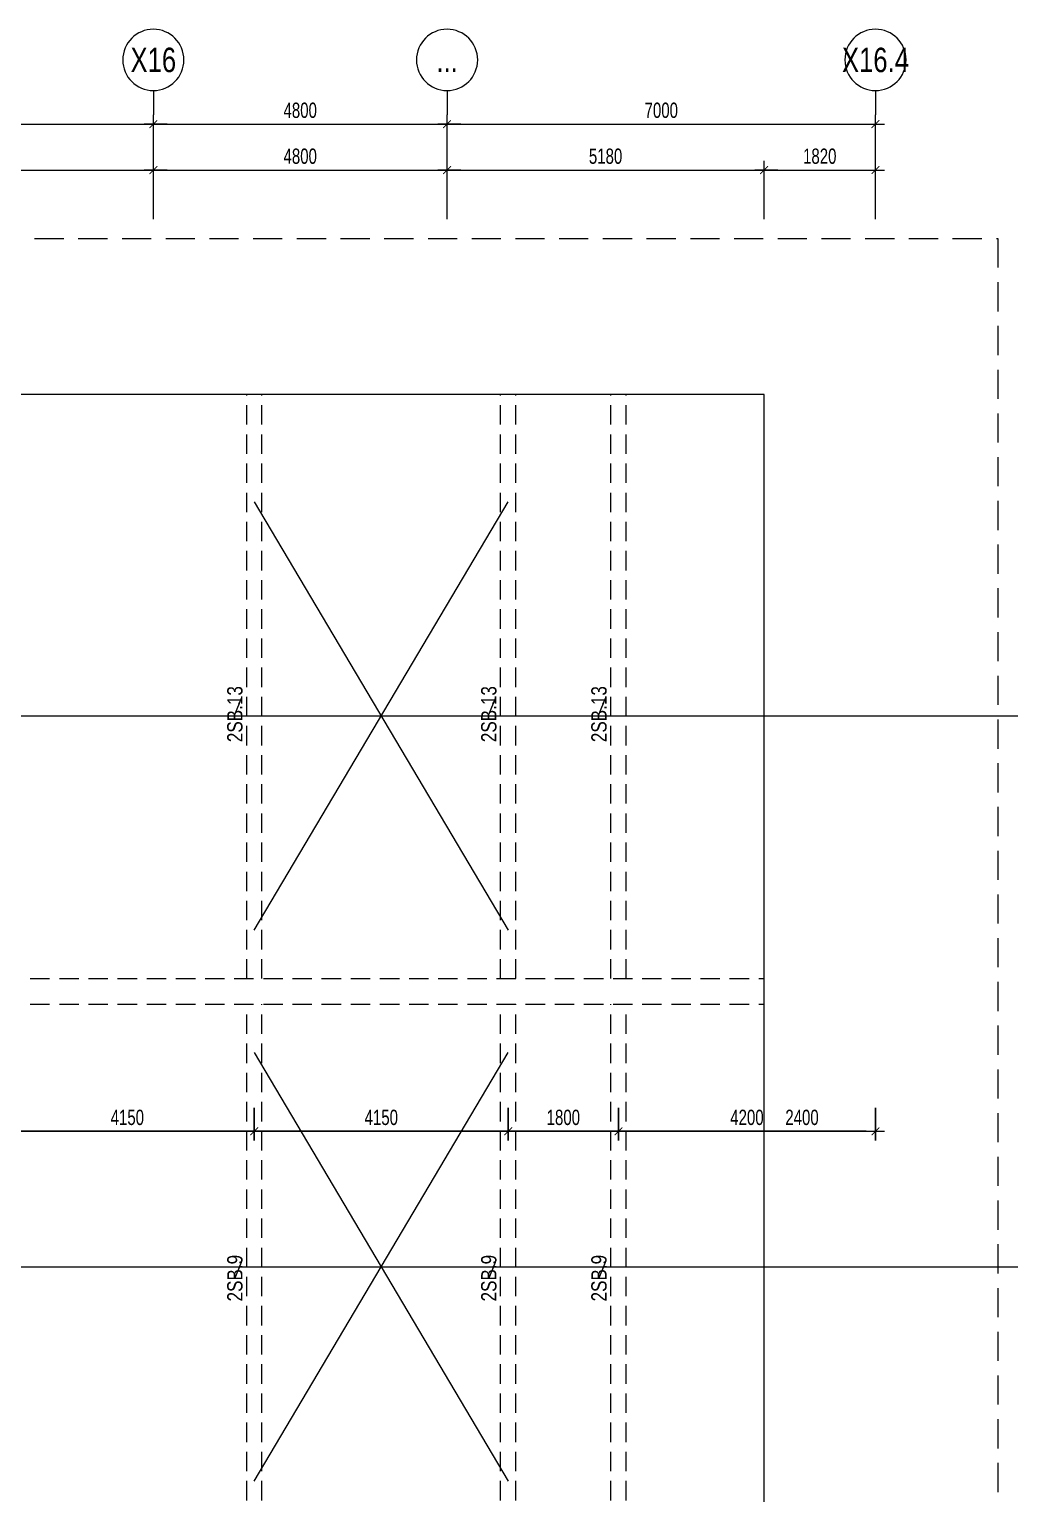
# Model space of a CAD drawing. Header units: millimetres. Extents: x 84463 to 294191, y -61495 to 44118.
# Drawn here: x 195522 to 211543, y 20195 to 44118 of the extents above; entities that cross this region are included whole.
import ezdxf
from ezdxf.enums import TextEntityAlignment as Align

# ---------------------------------------------------------------- set-up
doc = ezdxf.new("R2010")
doc.units = ezdxf.units.MM
doc.linetypes.add('CENTER2', pattern=[1.125, 0.75, -0.125, 0.125, -0.125])
doc.linetypes.add('HIDDEN2', pattern=[4.7625, 3.175, -1.5875])
for name, color, linetype, lineweight in [('$0$NDC_S_ANNO', 7, 'Continuous', 20), ('$0$NDC_S_DIM', 1, 'Continuous', 15), ('NDC_S-BEAM-STEL', 30, 'HIDDEN2', 18), ('NDC_S_AXIS', 5, 'CENTER2', 13), ('NDC_S_BEAM NAME', 7, 'Continuous', 9), ('NDC_S_DIM', 1, 'Continuous', 15), ('NDC_S_ENG TEXT', 2, 'Continuous', 20), ('NDC_S_HATCH MATERIAL', 8, 'Continuous', 13), ('NDC_S_HIDDEN', 8, 'HIDDEN2', 13), ('NDC_S_SLAB', 2, 'Continuous', 20), ('NDC_S_SYMBOL', 1, 'Continuous', 15), ('NDC_S_TEXT SYMBOL', 7, 'Continuous', 20)]:
    doc.layers.add(name, color=color, linetype=linetype, lineweight=lineweight)
doc.styles.add('$0$ARIAL', font='arial.ttf', dxfattribs={"width": 0.8})
doc.styles.add('$0$NDC_DIM', font='', dxfattribs={"width": 0.75})
doc.styles.add('NDC_ANNO', font='', dxfattribs={"width": 0.8})
doc.styles.add('NDC_DIM', font='', dxfattribs={"width": 0.75})
doc.styles.get('$0$NDC_DIM').set_extended_font_data('Dotum')
doc.styles.get('NDC_ANNO').set_extended_font_data('Dotum')
doc.styles.get('NDC_DIM').set_extended_font_data('Dotum')
doc.dimstyles.new('$0$NDC_dim_iso', dxfattribs={"dimtxt": 2.5, "dimasz": 1, "dimexe": 1.5, "dimexo": 2.5, "dimgap": 1, "dimtad": 1, "dimdec": 0, "dimzin": 0, "dimdsep": 46, "dimtxsty": '$0$NDC_DIM', "dimblk": '$0$DIMMARK', "dimcen": 0.09, "dimdle": 1.2, "dimclrd": 1, "dimclre": 1, "dimclrt": 3, "dimadec": 0, "dimazin": 0, "dimtfac": 1, "dimtdec": 0, "dimtix": 1, "dimtofl": 0, "dimtmove": 0, "dimatfit": 3, "dimfxl": 8, "dimfxlon": 1, "dimtolj": 1, "dimtzin": 0, "dimarcsym": 0})
doc.dimstyles.new('NDC_dim_100', dxfattribs={"dimscale": 100, "dimtxt": 2.5, "dimasz": 1.5, "dimexe": 1.5, "dimexo": 2.5, "dimgap": 1, "dimtad": 1, "dimdec": 0, "dimzin": 0, "dimdsep": 46, "dimtxsty": 'NDC_DIM', "dimblk": 'DIMMARK', "dimcen": 0.09, "dimdle": 1.2, "dimclrd": 1, "dimclre": 1, "dimclrt": 3, "dimadec": 0, "dimazin": 0, "dimtfac": 1, "dimtdec": 0, "dimtix": 1, "dimtofl": 0, "dimtmove": 0, "dimatfit": 3, "dimfxl": 8, "dimfxlon": 1, "dimtolj": 1, "dimtzin": 0, "dimarcsym": 0})
doc.dimstyles.new('NDC_dim_60', dxfattribs={"dimscale": 60, "dimtxt": 2.5, "dimasz": 1.5, "dimexe": 1.5, "dimexo": 2.5, "dimgap": 1, "dimtad": 1, "dimdec": 0, "dimrnd": 0.001, "dimzin": 0, "dimdsep": 46, "dimtxsty": 'NDC_DIM', "dimblk": 'DIMMARK', "dimcen": 0, "dimdle": 1.2, "dimclrd": 256, "dimclre": 256, "dimclrt": 3, "dimadec": 0, "dimazin": 0, "dimtfac": 1, "dimtdec": 0, "dimtix": 1, "dimtofl": 0, "dimtmove": 2, "dimatfit": 3, "dimfxl": 6, "dimfxlon": 1, "dimtolj": 1, "dimtzin": 0, "dimlwd": -1, "dimlwe": -1, "dimarcsym": 0})

# ---------------------------------------------------------------- blocks, each defined once
blk = doc.blocks.new('$0$DIMMARK')
at = {"layer": '$0$NDC_S_DIM', "color": 1}
blk.add_line((-1.5, 0), (1, 0), dxfattribs=at)
at = {"layer": '$0$NDC_S_DIM', "color": 2, "const_width": 0.1}
blk.add_lwpolyline([(-0.42, -0.42), (0.42, 0.42)], dxfattribs=at)
blk = doc.blocks.new('DIMMARK')
at = {"layer": 'NDC_S_DIM', "color": 1}
blk.add_line((-1.5, 0), (1, 0), dxfattribs=at)
at = {"layer": 'NDC_S_DIM', "color": 2, "const_width": 0.1}
blk.add_lwpolyline([(-0.42, -0.42), (0.42, 0.42)], dxfattribs=at)
blk = doc.blocks.new('*D82')
at = {"layer": 'Defpoints', "color": 0, "transparency": 16777216}
for p in [(195049, 26747), (197124, 26747), (197124, 26115)]:
    blk.add_point(p, dxfattribs=at)
at = {"layer": 'NDC_S_DIM', "color": 1, "lineweight": -2, "transparency": 16777216}
for p, q in [((195049, 26497), (195049, 25965)), ((197124, 26497), (197124, 25965)), ((195199, 26115), (196974, 26115))]:
    blk.add_line(p, q, dxfattribs=at)
at = {"layer": 'NDC_S_DIM', "color": 1, "lineweight": -2, "transparency": 16777216, "xscale": 150, "yscale": 150, "zscale": 150, "rotation": 180}
blk.add_blockref('DIMMARK', (195049, 26115), dxfattribs=at)
at = {"layer": 'NDC_S_DIM', "color": 1, "lineweight": -2, "transparency": 16777216, "xscale": 150, "yscale": 150, "zscale": 150}
blk.add_blockref('DIMMARK', (197124, 26115), dxfattribs=at)
at = {"layer": 'NDC_S_DIM', "color": 3, "transparency": 16777216, "insert": (196087, 26341), "char_height": 250, "attachment_point": 5, "style": 'NDC_DIM'}
blk.add_mtext('\\A1;2075', dxfattribs=at)
blk = doc.blocks.new('*D83')
at = {"layer": 'Defpoints', "color": 0, "transparency": 16777216}
for p in [(197124, 26747), (199199, 26747), (199199, 26115)]:
    blk.add_point(p, dxfattribs=at)
at = {"layer": 'NDC_S_DIM', "color": 1, "lineweight": -2, "transparency": 16777216}
for p, q in [((197124, 26497), (197124, 25965)), ((199199, 26497), (199199, 25965)), ((197274, 26115), (199049, 26115))]:
    blk.add_line(p, q, dxfattribs=at)
at = {"layer": 'NDC_S_DIM', "color": 1, "lineweight": -2, "transparency": 16777216, "xscale": 150, "yscale": 150, "zscale": 150, "rotation": 180}
blk.add_blockref('DIMMARK', (197124, 26115), dxfattribs=at)
at = {"layer": 'NDC_S_DIM', "color": 1, "lineweight": -2, "transparency": 16777216, "xscale": 150, "yscale": 150, "zscale": 150}
blk.add_blockref('DIMMARK', (199199, 26115), dxfattribs=at)
at = {"layer": 'NDC_S_DIM', "color": 3, "transparency": 16777216, "insert": (198162, 26341), "char_height": 250, "attachment_point": 5, "style": 'NDC_DIM'}
blk.add_mtext('\\A1;2075', dxfattribs=at)
blk = doc.blocks.new('*D84')
at = {"layer": 'Defpoints', "color": 0, "transparency": 16777216}
for p in [(199199, 26747), (201274, 26747), (201274, 26115)]:
    blk.add_point(p, dxfattribs=at)
at = {"layer": 'NDC_S_DIM', "color": 1, "lineweight": -2, "transparency": 16777216}
for p, q in [((199199, 26497), (199199, 25965)), ((201274, 26497), (201274, 25965)), ((199349, 26115), (201124, 26115))]:
    blk.add_line(p, q, dxfattribs=at)
at = {"layer": 'NDC_S_DIM', "color": 1, "lineweight": -2, "transparency": 16777216, "xscale": 150, "yscale": 150, "zscale": 150, "rotation": 180}
blk.add_blockref('DIMMARK', (199199, 26115), dxfattribs=at)
at = {"layer": 'NDC_S_DIM', "color": 1, "lineweight": -2, "transparency": 16777216, "xscale": 150, "yscale": 150, "zscale": 150}
blk.add_blockref('DIMMARK', (201274, 26115), dxfattribs=at)
at = {"layer": 'NDC_S_DIM', "color": 3, "transparency": 16777216, "insert": (200237, 26341), "char_height": 250, "attachment_point": 5, "style": 'NDC_DIM'}
blk.add_mtext('\\A1;2075', dxfattribs=at)
blk = doc.blocks.new('*D85')
at = {"layer": 'Defpoints', "color": 0, "transparency": 16777216}
for p in [(201274, 26747), (203349, 26747), (203349, 26115)]:
    blk.add_point(p, dxfattribs=at)
at = {"layer": 'NDC_S_DIM', "color": 1, "lineweight": -2, "transparency": 16777216}
for p, q in [((201274, 26497), (201274, 25965)), ((203349, 26497), (203349, 25965)), ((201424, 26115), (203199, 26115))]:
    blk.add_line(p, q, dxfattribs=at)
at = {"layer": 'NDC_S_DIM', "color": 1, "lineweight": -2, "transparency": 16777216, "xscale": 150, "yscale": 150, "zscale": 150, "rotation": 180}
blk.add_blockref('DIMMARK', (201274, 26115), dxfattribs=at)
at = {"layer": 'NDC_S_DIM', "color": 1, "lineweight": -2, "transparency": 16777216, "xscale": 150, "yscale": 150, "zscale": 150}
blk.add_blockref('DIMMARK', (203349, 26115), dxfattribs=at)
at = {"layer": 'NDC_S_DIM', "color": 3, "transparency": 16777216, "insert": (202312, 26341), "char_height": 250, "attachment_point": 5, "style": 'NDC_DIM'}
blk.add_mtext('\\A1;2075', dxfattribs=at)
blk = doc.blocks.new('*D86')
at = {"layer": 'Defpoints', "color": 0, "transparency": 16777216}
for p in [(203349, 26747), (205149, 26747), (205149, 26115)]:
    blk.add_point(p, dxfattribs=at)
at = {"layer": 'NDC_S_DIM', "color": 1, "lineweight": -2, "transparency": 16777216}
for p, q in [((203349, 26497), (203349, 25965)), ((205149, 26497), (205149, 25965)), ((203499, 26115), (204999, 26115))]:
    blk.add_line(p, q, dxfattribs=at)
at = {"layer": 'NDC_S_DIM', "color": 1, "lineweight": -2, "transparency": 16777216, "xscale": 150, "yscale": 150, "zscale": 150, "rotation": 180}
blk.add_blockref('DIMMARK', (203349, 26115), dxfattribs=at)
at = {"layer": 'NDC_S_DIM', "color": 1, "lineweight": -2, "transparency": 16777216, "xscale": 150, "yscale": 150, "zscale": 150}
blk.add_blockref('DIMMARK', (205149, 26115), dxfattribs=at)
at = {"layer": 'NDC_S_DIM', "color": 3, "transparency": 16777216, "insert": (204249, 26341), "char_height": 250, "attachment_point": 5, "style": 'NDC_DIM'}
blk.add_mtext('\\A1;1800', dxfattribs=at)
blk = doc.blocks.new('*D87')
at = {"layer": 'Defpoints', "color": 0, "transparency": 16777216}
for p in [(205149, 26747), (206949, 26747), (206949, 26115)]:
    blk.add_point(p, dxfattribs=at)
at = {"layer": 'NDC_S_DIM', "color": 1, "lineweight": -2, "transparency": 16777216}
for p, q in [((205149, 26497), (205149, 25965)), ((206949, 26497), (206949, 25965)), ((205299, 26115), (206799, 26115))]:
    blk.add_line(p, q, dxfattribs=at)
at = {"layer": 'NDC_S_DIM', "color": 1, "lineweight": -2, "transparency": 16777216, "xscale": 150, "yscale": 150, "zscale": 150, "rotation": 180}
blk.add_blockref('DIMMARK', (205149, 26115), dxfattribs=at)
at = {"layer": 'NDC_S_DIM', "color": 1, "lineweight": -2, "transparency": 16777216, "xscale": 150, "yscale": 150, "zscale": 150}
blk.add_blockref('DIMMARK', (206949, 26115), dxfattribs=at)
at = {"layer": 'NDC_S_DIM', "color": 3, "transparency": 16777216, "insert": (206049, 26341), "char_height": 250, "attachment_point": 5, "style": 'NDC_DIM'}
blk.add_mtext('\\A1;1800', dxfattribs=at)
blk = doc.blocks.new('*D88')
at = {"layer": 'Defpoints', "color": 0, "transparency": 16777216}
for p in [(206949, 26747), (209349, 26747), (209349, 26115)]:
    blk.add_point(p, dxfattribs=at)
at = {"layer": 'NDC_S_DIM', "color": 1, "lineweight": -2, "transparency": 16777216}
for p, q in [((206949, 26497), (206949, 25965)), ((209349, 26497), (209349, 25965)), ((207099, 26115), (209199, 26115))]:
    blk.add_line(p, q, dxfattribs=at)
at = {"layer": 'NDC_S_DIM', "color": 1, "lineweight": -2, "transparency": 16777216, "xscale": 150, "yscale": 150, "zscale": 150, "rotation": 180}
blk.add_blockref('DIMMARK', (206949, 26115), dxfattribs=at)
at = {"layer": 'NDC_S_DIM', "color": 1, "lineweight": -2, "transparency": 16777216, "xscale": 150, "yscale": 150, "zscale": 150}
blk.add_blockref('DIMMARK', (209349, 26115), dxfattribs=at)
at = {"layer": 'NDC_S_DIM', "color": 3, "transparency": 16777216, "insert": (208149, 26341), "char_height": 250, "attachment_point": 5, "style": 'NDC_DIM'}
blk.add_mtext('\\A1;2400', dxfattribs=at)
blk = doc.blocks.new('THANH CANH DUOI')
at = {"layer": 'NDC_S-BEAM-STEL', "ltscale": 100}
for p, q in [((18325, 19510), (18325, 29050)), ((18575, 19510), (18575, 29050)), ((22475, 19510), (22475, 29050)), ((22725, 19510), (22725, 29050)), ((24275, 19510), (24275, 29050)), ((24525, 19510), (24525, 29050)), ((500, 19510), (26780, 19510)), ((500, 19090), (26780, 19090)), ((18325, 10510), (18325, 19090)), ((18575, 10510), (18575, 19090)), ((22475, 10510), (22475, 19090)), ((22725, 10510), (22725, 19090)), ((24275, 10510), (24275, 19090)), ((24525, 10510), (24525, 19090))]:
    blk.add_line(p, q, dxfattribs=at)
at = {"layer": 'NDC_S_SLAB'}
blk.add_lwpolyline([(500, 19805), (500, 1841), (8452, 800), (21511, 800), (26780, 1985), (26780, 29050), (4786, 29050), (500, 19805)], dxfattribs=at)
blk = doc.blocks.new('*D95')
at = {"layer": 'Defpoints', "color": 0, "transparency": 16777216}
for p in [(195049, 26747), (199199, 26747), (199199, 26115)]:
    blk.add_point(p, dxfattribs=at)
at = {"layer": 'NDC_S_DIM', "color": 1, "lineweight": -2, "transparency": 16777216}
for p, q in [((195049, 26497), (195049, 25965)), ((199199, 26497), (199199, 25965)), ((195199, 26115), (199049, 26115))]:
    blk.add_line(p, q, dxfattribs=at)
at = {"layer": 'NDC_S_DIM', "color": 1, "lineweight": -2, "transparency": 16777216, "xscale": 150, "yscale": 150, "zscale": 150, "rotation": 180}
blk.add_blockref('DIMMARK', (195049, 26115), dxfattribs=at)
at = {"layer": 'NDC_S_DIM', "color": 1, "lineweight": -2, "transparency": 16777216, "xscale": 150, "yscale": 150, "zscale": 150}
blk.add_blockref('DIMMARK', (199199, 26115), dxfattribs=at)
at = {"layer": 'NDC_S_DIM', "color": 3, "transparency": 16777216, "insert": (197124, 26341), "char_height": 250, "attachment_point": 5, "style": 'NDC_DIM'}
blk.add_mtext('\\A1;4150', dxfattribs=at)
blk = doc.blocks.new('*D96')
at = {"layer": 'Defpoints', "color": 0, "transparency": 16777216}
for p in [(199199, 26747), (203349, 26747), (203349, 26115)]:
    blk.add_point(p, dxfattribs=at)
at = {"layer": 'NDC_S_DIM', "color": 1, "lineweight": -2, "transparency": 16777216}
for p, q in [((199199, 26497), (199199, 25965)), ((203349, 26497), (203349, 25965)), ((199349, 26115), (203199, 26115))]:
    blk.add_line(p, q, dxfattribs=at)
at = {"layer": 'NDC_S_DIM', "color": 1, "lineweight": -2, "transparency": 16777216, "xscale": 150, "yscale": 150, "zscale": 150, "rotation": 180}
blk.add_blockref('DIMMARK', (199199, 26115), dxfattribs=at)
at = {"layer": 'NDC_S_DIM', "color": 1, "lineweight": -2, "transparency": 16777216, "xscale": 150, "yscale": 150, "zscale": 150}
blk.add_blockref('DIMMARK', (203349, 26115), dxfattribs=at)
at = {"layer": 'NDC_S_DIM', "color": 3, "transparency": 16777216, "insert": (201274, 26341), "char_height": 250, "attachment_point": 5, "style": 'NDC_DIM'}
blk.add_mtext('\\A1;4150', dxfattribs=at)
blk = doc.blocks.new('*D97')
at = {"layer": 'Defpoints', "color": 0, "transparency": 16777216}
for p in [(203349, 26747), (205149, 26747), (205149, 26115)]:
    blk.add_point(p, dxfattribs=at)
at = {"layer": 'NDC_S_DIM', "color": 1, "lineweight": -2, "transparency": 16777216}
for p, q in [((203349, 26497), (203349, 25965)), ((205149, 26497), (205149, 25965)), ((203499, 26115), (204999, 26115))]:
    blk.add_line(p, q, dxfattribs=at)
at = {"layer": 'NDC_S_DIM', "color": 1, "lineweight": -2, "transparency": 16777216, "xscale": 150, "yscale": 150, "zscale": 150, "rotation": 180}
blk.add_blockref('DIMMARK', (203349, 26115), dxfattribs=at)
at = {"layer": 'NDC_S_DIM', "color": 1, "lineweight": -2, "transparency": 16777216, "xscale": 150, "yscale": 150, "zscale": 150}
blk.add_blockref('DIMMARK', (205149, 26115), dxfattribs=at)
at = {"layer": 'NDC_S_DIM', "color": 3, "transparency": 16777216, "insert": (204249, 26341), "char_height": 250, "attachment_point": 5, "style": 'NDC_DIM'}
blk.add_mtext('\\A1;1800', dxfattribs=at)
blk = doc.blocks.new('*D98')
at = {"layer": 'Defpoints', "color": 0, "transparency": 16777216}
for p in [(205149, 26747), (209349, 26747), (209349, 26115)]:
    blk.add_point(p, dxfattribs=at)
at = {"layer": 'NDC_S_DIM', "color": 1, "lineweight": -2, "transparency": 16777216}
for p, q in [((205149, 26497), (205149, 25965)), ((209349, 26497), (209349, 25965)), ((205299, 26115), (209199, 26115))]:
    blk.add_line(p, q, dxfattribs=at)
at = {"layer": 'NDC_S_DIM', "color": 1, "lineweight": -2, "transparency": 16777216, "xscale": 150, "yscale": 150, "zscale": 150, "rotation": 180}
blk.add_blockref('DIMMARK', (205149, 26115), dxfattribs=at)
at = {"layer": 'NDC_S_DIM', "color": 1, "lineweight": -2, "transparency": 16777216, "xscale": 150, "yscale": 150, "zscale": 150}
blk.add_blockref('DIMMARK', (209349, 26115), dxfattribs=at)
at = {"layer": 'NDC_S_DIM', "color": 3, "transparency": 16777216, "insert": (207249, 26341), "char_height": 250, "attachment_point": 5, "style": 'NDC_DIM'}
blk.add_mtext('\\A1;4200', dxfattribs=at)
blk = doc.blocks.new('*D28')
at = {"layer": 'Defpoints', "color": 0, "transparency": 16777216}
for p in [(113449, 42568), (105049, 40700), (113449, 40700)]:
    blk.add_point(p, dxfattribs=at)
at = {"layer": 'NDC_S_DIM', "color": 1, "lineweight": -2, "transparency": 16777216}
for p, q in [((105049, 41768), (105049, 42718)), ((113449, 41768), (113449, 42718)), ((105199, 42568), (113299, 42568))]:
    blk.add_line(p, q, dxfattribs=at)
at = {"layer": 'NDC_S_DIM', "color": 1, "lineweight": -2, "transparency": 16777216, "xscale": 150, "yscale": 150, "zscale": 150, "rotation": 180}
blk.add_blockref('DIMMARK', (105049, 42568), dxfattribs=at)
at = {"layer": 'NDC_S_DIM', "color": 1, "lineweight": -2, "transparency": 16777216, "xscale": 150, "yscale": 150, "zscale": 150}
blk.add_blockref('DIMMARK', (113449, 42568), dxfattribs=at)
at = {"layer": 'NDC_S_DIM', "color": 3, "transparency": 16777216, "insert": (109249, 42793), "char_height": 250, "attachment_point": 5, "style": 'NDC_DIM'}
blk.add_mtext('\\A1;8400', dxfattribs=at)
blk = doc.blocks.new('*D29')
at = {"layer": 'Defpoints', "color": 0, "transparency": 16777216}
for p in [(118249, 42568), (113449, 40700), (118249, 40700)]:
    blk.add_point(p, dxfattribs=at)
at = {"layer": 'NDC_S_DIM', "color": 1, "lineweight": -2, "transparency": 16777216}
for p, q in [((113449, 41768), (113449, 42718)), ((118249, 41768), (118249, 42718)), ((113599, 42568), (118099, 42568))]:
    blk.add_line(p, q, dxfattribs=at)
at = {"layer": 'NDC_S_DIM', "color": 1, "lineweight": -2, "transparency": 16777216, "xscale": 150, "yscale": 150, "zscale": 150, "rotation": 180}
blk.add_blockref('DIMMARK', (113449, 42568), dxfattribs=at)
at = {"layer": 'NDC_S_DIM', "color": 1, "lineweight": -2, "transparency": 16777216, "xscale": 150, "yscale": 150, "zscale": 150}
blk.add_blockref('DIMMARK', (118249, 42568), dxfattribs=at)
at = {"layer": 'NDC_S_DIM', "color": 3, "transparency": 16777216, "insert": (115849, 42793), "char_height": 250, "attachment_point": 5, "style": 'NDC_DIM'}
blk.add_mtext('\\A1;4800', dxfattribs=at)
blk = doc.blocks.new('*D30')
at = {"layer": 'Defpoints', "color": 0, "transparency": 16777216}
for p in [(125249, 42568), (118249, 40700), (125249, 40700)]:
    blk.add_point(p, dxfattribs=at)
at = {"layer": 'NDC_S_DIM', "color": 1, "lineweight": -2, "transparency": 16777216}
for p, q in [((118249, 41768), (118249, 42718)), ((125249, 41768), (125249, 42718)), ((118399, 42568), (125099, 42568))]:
    blk.add_line(p, q, dxfattribs=at)
at = {"layer": 'NDC_S_DIM', "color": 1, "lineweight": -2, "transparency": 16777216, "xscale": 150, "yscale": 150, "zscale": 150, "rotation": 180}
blk.add_blockref('DIMMARK', (118249, 42568), dxfattribs=at)
at = {"layer": 'NDC_S_DIM', "color": 1, "lineweight": -2, "transparency": 16777216, "xscale": 150, "yscale": 150, "zscale": 150}
blk.add_blockref('DIMMARK', (125249, 42568), dxfattribs=at)
at = {"layer": 'NDC_S_DIM', "color": 3, "transparency": 16777216, "insert": (121749, 42793), "char_height": 250, "attachment_point": 5, "style": 'NDC_DIM'}
blk.add_mtext('\\A1;7000', dxfattribs=at)
blk = doc.blocks.new('*U14')
at = {"layer": 'NDC_S_SYMBOL'}
blk.add_line((0, 5), (0, 9), dxfattribs=at)
blk.add_circle((0, 0), 5, dxfattribs=at)
at = {"layer": 'NDC_S_TEXT SYMBOL', "color": 7, "style": 'NDC_ANNO', "width": 0.8}
blk.add_attdef('GRID', text='', height=4, dxfattribs=at).set_placement((0, 0), align=Align.MIDDLE)
blk = doc.blocks.new('*D33')
at = {"layer": 'Defpoints', "color": 0, "transparency": 16777216}
for p in [(113449, 41818), (105049, 40700), (113449, 40700)]:
    blk.add_point(p, dxfattribs=at)
at = {"layer": 'NDC_S_DIM', "color": 1, "lineweight": -2, "transparency": 16777216}
for p, q in [((105049, 41018), (105049, 41968)), ((113449, 41018), (113449, 41968)), ((105199, 41818), (113299, 41818))]:
    blk.add_line(p, q, dxfattribs=at)
at = {"layer": 'NDC_S_DIM', "color": 1, "lineweight": -2, "transparency": 16777216, "xscale": 150, "yscale": 150, "zscale": 150, "rotation": 180}
blk.add_blockref('DIMMARK', (105049, 41818), dxfattribs=at)
at = {"layer": 'NDC_S_DIM', "color": 1, "lineweight": -2, "transparency": 16777216, "xscale": 150, "yscale": 150, "zscale": 150}
blk.add_blockref('DIMMARK', (113449, 41818), dxfattribs=at)
at = {"layer": 'NDC_S_DIM', "color": 3, "transparency": 16777216, "insert": (109249, 42043), "char_height": 250, "attachment_point": 5, "style": 'NDC_DIM'}
blk.add_mtext('\\A1;8400', dxfattribs=at)
blk = doc.blocks.new('*D34')
at = {"layer": 'Defpoints', "color": 0, "transparency": 16777216}
for p in [(118249, 41818), (113449, 40700), (118249, 40700)]:
    blk.add_point(p, dxfattribs=at)
at = {"layer": 'NDC_S_DIM', "color": 1, "lineweight": -2, "transparency": 16777216}
for p, q in [((113449, 41018), (113449, 41968)), ((118249, 41018), (118249, 41968)), ((113599, 41818), (118099, 41818))]:
    blk.add_line(p, q, dxfattribs=at)
at = {"layer": 'NDC_S_DIM', "color": 1, "lineweight": -2, "transparency": 16777216, "xscale": 150, "yscale": 150, "zscale": 150, "rotation": 180}
blk.add_blockref('DIMMARK', (113449, 41818), dxfattribs=at)
at = {"layer": 'NDC_S_DIM', "color": 1, "lineweight": -2, "transparency": 16777216, "xscale": 150, "yscale": 150, "zscale": 150}
blk.add_blockref('DIMMARK', (118249, 41818), dxfattribs=at)
at = {"layer": 'NDC_S_DIM', "color": 3, "transparency": 16777216, "insert": (115849, 42043), "char_height": 250, "attachment_point": 5, "style": 'NDC_DIM'}
blk.add_mtext('\\A1;4800', dxfattribs=at)
blk = doc.blocks.new('*D35')
at = {"layer": 'Defpoints', "color": 0, "transparency": 16777216}
for p in [(123429, 41818), (118249, 40700), (123429, 40700)]:
    blk.add_point(p, dxfattribs=at)
at = {"layer": 'NDC_S_DIM', "color": 1, "lineweight": -2, "transparency": 16777216}
for p, q in [((118249, 41018), (118249, 41968)), ((123429, 41018), (123429, 41968)), ((118399, 41818), (123279, 41818))]:
    blk.add_line(p, q, dxfattribs=at)
at = {"layer": 'NDC_S_DIM', "color": 1, "lineweight": -2, "transparency": 16777216, "xscale": 150, "yscale": 150, "zscale": 150, "rotation": 180}
blk.add_blockref('DIMMARK', (118249, 41818), dxfattribs=at)
at = {"layer": 'NDC_S_DIM', "color": 1, "lineweight": -2, "transparency": 16777216, "xscale": 150, "yscale": 150, "zscale": 150}
blk.add_blockref('DIMMARK', (123429, 41818), dxfattribs=at)
at = {"layer": 'NDC_S_DIM', "color": 3, "transparency": 16777216, "insert": (120839, 42043), "char_height": 250, "attachment_point": 5, "style": 'NDC_DIM'}
blk.add_mtext('\\A1;5180', dxfattribs=at)
blk = doc.blocks.new('*D36')
at = {"layer": 'Defpoints', "color": 0, "transparency": 16777216}
for p in [(125249, 41818), (123429, 40700), (125249, 40700)]:
    blk.add_point(p, dxfattribs=at)
at = {"layer": 'NDC_S_DIM', "color": 1, "lineweight": -2, "transparency": 16777216}
for p, q in [((123429, 41018), (123429, 41968)), ((125249, 41018), (125249, 41968)), ((123579, 41818), (125099, 41818))]:
    blk.add_line(p, q, dxfattribs=at)
at = {"layer": 'NDC_S_DIM', "color": 1, "lineweight": -2, "transparency": 16777216, "xscale": 150, "yscale": 150, "zscale": 150, "rotation": 180}
blk.add_blockref('DIMMARK', (123429, 41818), dxfattribs=at)
at = {"layer": 'NDC_S_DIM', "color": 1, "lineweight": -2, "transparency": 16777216, "xscale": 150, "yscale": 150, "zscale": 150}
blk.add_blockref('DIMMARK', (125249, 41818), dxfattribs=at)
at = {"layer": 'NDC_S_DIM', "color": 3, "transparency": 16777216, "insert": (124339, 42043), "char_height": 250, "attachment_point": 5, "style": 'NDC_DIM'}
blk.add_mtext('\\A1;1820', dxfattribs=at)
blk = doc.blocks.new('*D23')
at = {"layer": 'Defpoints', "color": 0, "transparency": 16777216}
for p in [(127249, 28400), (128585, 28400), (127249, 19400)]:
    blk.add_point(p, dxfattribs=at)
at = {"layer": 'NDC_S_DIM', "color": 1, "lineweight": -2, "transparency": 16777216}
for p, q in [((127785, 28400), (128735, 28400)), ((128585, 19550), (128585, 28250)), ((127785, 19400), (128735, 19400))]:
    blk.add_line(p, q, dxfattribs=at)
at = {"layer": 'NDC_S_DIM', "color": 1, "lineweight": -2, "transparency": 16777216, "xscale": 150, "yscale": 150, "zscale": 150}
for p, rotation in [((128585, 28400), 90), ((128585, 19400), 270)]:
    blk.add_blockref('DIMMARK', p, dxfattribs=dict(at, rotation=rotation))
at = {"layer": 'NDC_S_DIM', "color": 3, "transparency": 16777216, "insert": (128360, 23900), "char_height": 250, "attachment_point": 5, "rotation": 90, "style": 'NDC_DIM'}
blk.add_mtext('\\A1;9000', dxfattribs=at)
blk = doc.blocks.new('*D24')
at = {"layer": 'Defpoints', "color": 0, "transparency": 16777216}
for p in [(127249, 37950), (128585, 37950), (127249, 28400)]:
    blk.add_point(p, dxfattribs=at)
at = {"layer": 'NDC_S_DIM', "color": 1, "lineweight": -2, "transparency": 16777216}
for p, q in [((127785, 37950), (128735, 37950)), ((128585, 28550), (128585, 37800)), ((127785, 28400), (128735, 28400))]:
    blk.add_line(p, q, dxfattribs=at)
at = {"layer": 'NDC_S_DIM', "color": 1, "lineweight": -2, "transparency": 16777216, "xscale": 150, "yscale": 150, "zscale": 150}
for p, rotation in [((128585, 37950), 90), ((128585, 28400), 270)]:
    blk.add_blockref('DIMMARK', p, dxfattribs=dict(at, rotation=rotation))
at = {"layer": 'NDC_S_DIM', "color": 3, "transparency": 16777216, "insert": (128360, 33175), "char_height": 250, "attachment_point": 5, "rotation": 90, "style": 'NDC_DIM'}
blk.add_mtext('\\A1;9550', dxfattribs=at)
blk = doc.blocks.new('*D25')
at = {"layer": 'Defpoints', "color": 0, "transparency": 16777216}
for p in [(127249, 38700), (128585, 38700), (127249, 37950)]:
    blk.add_point(p, dxfattribs=at)
at = {"layer": 'NDC_S_DIM', "color": 1, "lineweight": -2, "transparency": 16777216}
for p, q in [((127785, 38700), (128735, 38700)), ((128585, 38100), (128585, 38550)), ((127785, 37950), (128735, 37950))]:
    blk.add_line(p, q, dxfattribs=at)
at = {"layer": 'NDC_S_DIM', "color": 1, "lineweight": -2, "transparency": 16777216, "xscale": 150, "yscale": 150, "zscale": 150}
for p, rotation in [((128585, 38700), 90), ((128585, 37950), 270)]:
    blk.add_blockref('DIMMARK', p, dxfattribs=dict(at, rotation=rotation))
at = {"layer": 'NDC_S_DIM', "color": 3, "transparency": 16777216, "insert": (128360, 38325), "char_height": 250, "attachment_point": 5, "rotation": 90, "style": 'NDC_DIM'}
blk.add_mtext('\\A1;750', dxfattribs=at)
blk = doc.blocks.new('*D26')
at = {"layer": 'Defpoints', "color": 0, "transparency": 16777216}
for p in [(127249, 38700), (127249, 28400), (129335, 28400)]:
    blk.add_point(p, dxfattribs=at)
at = {"layer": 'NDC_S_DIM', "color": 1, "lineweight": -2, "transparency": 16777216}
for p, q in [((128535, 38700), (129485, 38700)), ((129335, 38550), (129335, 28550)), ((128535, 28400), (129485, 28400))]:
    blk.add_line(p, q, dxfattribs=at)
at = {"layer": 'NDC_S_DIM', "color": 1, "lineweight": -2, "transparency": 16777216, "xscale": 150, "yscale": 150, "zscale": 150}
for p, rotation in [((129335, 38700), 90), ((129335, 28400), 270)]:
    blk.add_blockref('DIMMARK', p, dxfattribs=dict(at, rotation=rotation))
at = {"layer": 'NDC_S_DIM', "color": 3, "transparency": 16777216, "insert": (129110, 33550), "char_height": 250, "attachment_point": 5, "rotation": 90, "style": 'NDC_DIM'}
blk.add_mtext('\\A1;10300', dxfattribs=at)
blk = doc.blocks.new('*D19')
at = {"layer": 'Defpoints', "color": 0, "transparency": 16777216}
for p in [(127249, 28400), (127249, 19400), (129335, 19400)]:
    blk.add_point(p, dxfattribs=at)
at = {"layer": 'NDC_S_DIM', "color": 1, "lineweight": -2, "transparency": 16777216}
for p, q in [((128535, 28400), (129485, 28400)), ((129335, 28250), (129335, 19550)), ((128535, 19400), (129485, 19400))]:
    blk.add_line(p, q, dxfattribs=at)
at = {"layer": 'NDC_S_DIM', "color": 1, "lineweight": -2, "transparency": 16777216, "xscale": 150, "yscale": 150, "zscale": 150}
for p, rotation in [((129335, 28400), 90), ((129335, 19400), 270)]:
    blk.add_blockref('DIMMARK', p, dxfattribs=dict(at, rotation=rotation))
at = {"layer": 'NDC_S_DIM', "color": 3, "transparency": 16777216, "insert": (129110, 23900), "char_height": 250, "attachment_point": 5, "rotation": 90, "style": 'NDC_DIM'}
blk.add_mtext('\\A1;9000', dxfattribs=at)
blk = doc.blocks.new('*U17')
at = {"layer": '$0$NDC_S_ANNO', "ltscale": 0.8, "style": '$0$ARIAL', "width": 0.8, "flags": 1}
blk.add_attdef('CHU_THICH', text='', height=2.5, dxfattribs=at).set_placement((0, 0), align=Align.MIDDLE_CENTER)
at = {"layer": '$0$NDC_S_ANNO', "ltscale": 0.8, "style": '$0$ARIAL', "width": 0.8}
blk.add_attdef('TEN', text='', height=2.5, dxfattribs=at).set_placement((-2.58, 1.03), align=Align.MIDDLE_CENTER)
at = {"layer": 'Defpoints'}
blk.add_leader([(0, 0), (-2.58, 1.03)], dimstyle='$0$NDC_dim_iso', override={"dimgap": 0.625, "dimtad": 0}, dxfattribs=at)
blk = doc.blocks.new('Truc gian thep')
at = {"layer": 'NDC_S_AXIS'}
ref = blk.add_blockref('*U14', (113449, 43617.5), dxfattribs=dict(at, xscale=-100, yscale=100, zscale=100, rotation=180))
ref.add_attrib('GRID', 'X16', dxfattribs={"layer": 'NDC_S_TEXT SYMBOL', "color": 7, "height": 400, "style": 'NDC_ANNO', "width": 0.8}).set_placement((113449, 43617.5), align=Align.MIDDLE)
ref = blk.add_blockref('*U14', (118249.1, 43617.5), dxfattribs=dict(at, xscale=-100, yscale=100, zscale=100, rotation=180))
ref.add_attrib('GRID', '...', dxfattribs={"layer": 'NDC_S_TEXT SYMBOL', "color": 7, "height": 400, "style": 'NDC_ANNO', "width": 0.8}).set_placement((118249.1, 43617.5), align=Align.MIDDLE)
ref = blk.add_blockref('*U14', (125249.1, 43617.5), dxfattribs=dict(at, xscale=-100, yscale=100, zscale=100, rotation=180))
ref.add_attrib('GRID', 'X16.4', dxfattribs={"layer": 'NDC_S_TEXT SYMBOL', "color": 7, "height": 400, "style": 'NDC_ANNO', "width": 0.8}).set_placement((125249.1, 43617.5), align=Align.MIDDLE)
at = {"layer": 'NDC_S_DIM'}
for base, p1, p2, picture, middle in [((113449, 42567.5), (105049.1, 40700), (113449, 40700), '*D28', (109249, 42792.7)), ((118249.1, 42567.5), (113449, 40700), (118249.1, 40700), '*D29', (115849, 42792.7)), ((125249.1, 42567.5), (118249.1, 40700), (125249.1, 40700), '*D30', (121749.1, 42792.7)), ((113449, 41817.5), (105049.1, 40700), (113449, 40700), '*D33', (109249, 42042.7)), ((118249.1, 41817.5), (113449, 40700), (118249.1, 40700), '*D34', (115849, 42042.7)), ((123429.1, 41817.5), (118249.1, 40700), (123429.1, 40700), '*D35', (120839.1, 42042.7)), ((125249.1, 41817.5), (123429.1, 40700), (125249.1, 40700), '*D36', (124339.1, 42042.7))]:
    dim = blk.add_linear_dim(base=base, p1=p1, p2=p2, dimstyle='NDC_dim_100', override={"dimtmove": 1}, dxfattribs=at)
    dim.commit()
    dim.dimension.update_dxf_attribs({"geometry": picture, "text_midpoint": middle})
for base, p1, p2, picture, middle in [((128585.2, 38700), (127249.1, 37950), (127249.1, 38700), '*D25', (128360, 38325)), ((128585.2, 37950), (127249.1, 28400), (127249.1, 37950), '*D24', (128360, 33175)), ((128585.2, 28400), (127249.1, 19400), (127249.1, 28400), '*D23', (128360, 23900)), ((129335.2, 19400), (127249.1, 28400), (127249.1, 19400), '*D19', (129110, 23900))]:
    dim = blk.add_linear_dim(base=base, p1=p1, p2=p2, angle=90, dimstyle='NDC_dim_100', override={"dimtmove": 1}, dxfattribs=at)
    dim.commit()
    dim.dimension.update_dxf_attribs({"geometry": picture, "text_midpoint": middle})
dim = blk.add_linear_dim(base=(129335.2, 28400), p1=(127249.1, 38700), p2=(127249.1, 28400), angle=90, dimstyle='NDC_dim_100', dxfattribs=at)
dim.commit()
dim.dimension.update_dxf_attribs({"geometry": '*D26', "text_midpoint": (129110, 33550)})

msp = doc.modelspace()

# ---------------------------------------------------------------- linework, layer by layer
at = {"layer": 'NDC_S_HIDDEN', "ltscale": 150}
msp.add_lwpolyline([(177749.1, 40700), (211349.1, 40700), (211349.1, 5100), (177749.1, 5100)], close=True, dxfattribs=at)

# ---------------------------------------------------------------- block references
at = {"layer": 'NDC_S_BEAM NAME', "xscale": 100, "yscale": 100, "zscale": 100, "rotation": 90}
for p, values in [((196908.9, 33187.9), {'TEN': '2SB.13'}), ((198983.9, 33187.9), {'TEN': '2SB.13'}), ((201058.9, 33187.9), {'TEN': '2SB.13'}), ((203133.9, 33187.9), {'TEN': '2SB.13'}), ((204933.9, 33187.9), {'TEN': '2SB.13'}), ((206733.9, 33187.9), {'TEN': '2SB.13'}), ((196908.9, 23973.8), {'TEN': '2SB.9'}), ((198983.9, 23973.8), {'TEN': '2SB.9'}), ((201058.9, 23973.8), {'TEN': '2SB.9'}), ((203133.9, 23973.8), {'TEN': '2SB.9'}), ((204933.9, 23973.8), {'TEN': '2SB.9'}), ((206733.9, 23973.8), {'TEN': '2SB.9'})]:
    msp.add_blockref('*U17', p, dxfattribs=at).add_auto_attribs(values)

# ---------------------------------------------------------------- dimensions: what is measured, and where the dimension line sits
at = {"layer": 'NDC_S_DIM'}
for base, p1, p2, picture, middle in [((197124.1, 26115.4), (195049.1, 26746.6), (197124.1, 26746.6), '*D82', (196086.6, 26340.6)), ((199199.1, 26115.4), (197124.1, 26746.6), (199199.1, 26746.6), '*D83', (198161.6, 26340.6)), ((201274.1, 26115.4), (199199.1, 26746.6), (201274.1, 26746.6), '*D84', (200236.6, 26340.6)), ((203349.1, 26115.4), (201274.1, 26746.6), (203349.1, 26746.6), '*D85', (202311.6, 26340.6)), ((205149.1, 26115.4), (203349.1, 26746.6), (205149.1, 26746.6), '*D86', (204249.1, 26340.6)), ((206949.1, 26115.4), (205149.1, 26746.6), (206949.1, 26746.6), '*D87', (206049.1, 26340.6)), ((209349.1, 26115.4), (206949.1, 26746.6), (209349.1, 26746.6), '*D88', (208149.1, 26340.6))]:
    dim = msp.add_linear_dim(base=base, p1=p1, p2=p2, dimstyle='NDC_dim_100', override={"dimtmove": 1}, dxfattribs=at)
    dim.commit()
    dim.dimension.update_dxf_attribs({"geometry": picture, "text_midpoint": middle})

# ---------------------------------------------------------------- next in the draw order: wipeouts: each hides what was drawn before it
msp.add_wipeout([(181249.1, 10951.4), (181249.1, 28914.5), (185535, 38160), (207529.1, 38160), (207529.1, 11095), (202260.2, 9910), (189201.2, 9910)]).dxf.layer = 'NDC_S_HATCH MATERIAL'

# ---------------------------------------------------------------- next in the draw order: linework, layer by layer
at = {"layer": 'NDC_S_ENG TEXT'}
for points in [[(199199.1, 36400), (203349.1, 29400)], [(199199.1, 29400), (203349.1, 36400)], [(199199.1, 27400), (203349.1, 20400)], [(199199.1, 20400), (203349.1, 27400)]]:
    msp.add_lwpolyline(points, dxfattribs=at)

# ---------------------------------------------------------------- next in the draw order: block references
at = {"layer": 'NDC_S_BEAM NAME', "xscale": 100, "yscale": 100, "zscale": 100, "rotation": 90}
for p, values in [((198983.9, 33187.9), {'TEN': '2SB.13'}), ((203133.9, 33187.9), {'TEN': '2SB.13'}), ((204933.9, 33187.9), {'TEN': '2SB.13'}), ((198983.9, 23973.8), {'TEN': '2SB.9'}), ((203133.9, 23973.8), {'TEN': '2SB.9'}), ((204933.9, 23973.8), {'TEN': '2SB.9'})]:
    msp.add_blockref('*U17', p, dxfattribs=at).add_auto_attribs(values)
at = {"layer": 'NDC_S_DIM'}
msp.add_blockref('Truc gian thep', (84100, 0), dxfattribs=at)
at = {"layer": 'NDC_S_HATCH MATERIAL'}
msp.add_blockref('THANH CANH DUOI', (180749.1, 9100), dxfattribs=at)

# ---------------------------------------------------------------- next in the draw order: dimensions: what is measured, and where the dimension line sits
at = {"layer": 'NDC_S_DIM'}
for base, p1, p2, picture, middle in [((199199.1, 26115.4), (195049.1, 26746.6), (199199.1, 26746.6), '*D95', (197124.1, 26340.6)), ((203349.1, 26115.4), (199199.1, 26746.6), (203349.1, 26746.6), '*D96', (201274.1, 26340.6)), ((205149.1, 26115.4), (203349.1, 26746.6), (205149.1, 26746.6), '*D97', (204249.1, 26340.6)), ((209349.1, 26115.4), (205149.1, 26746.6), (209349.1, 26746.6), '*D98', (207249.1, 26340.6))]:
    dim = msp.add_linear_dim(base=base, p1=p1, p2=p2, dimstyle='NDC_dim_100', override={"dimtmove": 1}, dxfattribs=at)
    dim.commit()
    dim.dimension.update_dxf_attribs({"geometry": picture, "text_midpoint": middle})

# ---------------------------------------------------------------- next in the draw order: leaders
for points in [[(185549.1, 32900), (217563.3, 32900)], [(185549.1, 23900), (217563.3, 23900)]]:
    msp.add_leader(points, dimstyle='NDC_dim_60', override={"dimgap": 1, "dimtad": 0, "dimldrblk": 'DotSmall'}, dxfattribs=at)

doc.saveas('drawing.dxf')
